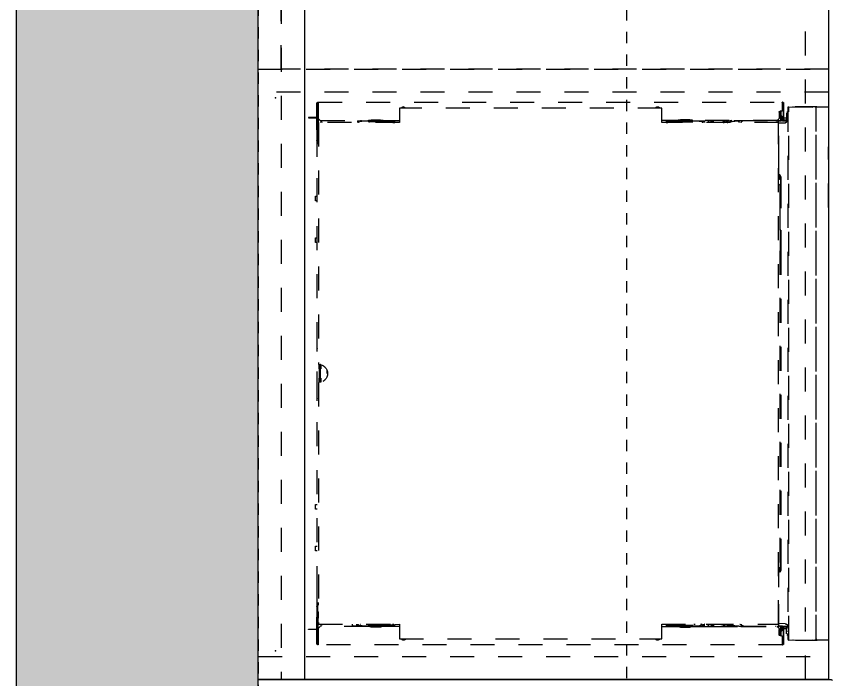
# Model space of a CAD drawing. Extents: x 9726 to 10907, y -508 to -121.
# Drawn here: x 10040.22 to 10075.65, y -208.02 to -179.23 of the extents above; entities that cross this region are included whole.
import ezdxf

# ---------------------------------------------------------------- set-up
doc = ezdxf.new("R2010")
doc.units = 0
doc.header["$LTSCALE"] = 25
for name, pattern in [('HIDDEN', [0.03937, 0.019685, -0.019685]), ('LINE_TYPE-1', [0.083328, 0.041656, -0.041672]), ('LINE_TYPE-16', [0.083328, 0.041656, -0.041672])]:
    doc.linetypes.add(name, pattern=pattern)
for name, color, linetype in [('A-EQPM-KITCHEN', 7, 'CONTINUOUS'), ('DEFAULT', 7, 'CONTINUOUS'), ('LAYER_02', 254, 'CONTINUOUS')]:
    doc.layers.add(name, color=color, linetype=linetype)

# ---------------------------------------------------------------- blocks, each defined once
blk = doc.blocks.new('GROUP-4')
at = {"layer": 'A-EQPM-KITCHEN', "linetype": 'LINE_TYPE-1'}
for p, q in [((-11.153, 11.089), (-11.153, 11.455)), ((-11.153, 11.455), (-11.133, 11.455)), ((-11.133, 11.455), (-11.133, 11.089)), ((11.075, 11.455), (11.056, 11.455)), ((11.056, 11.455), (11.056, 11.089)), ((11.075, 11.089), (11.075, 11.455)), ((-11.805, 11.069), (-11.811, 11.05)), ((-11.811, 11.05), (-11.811, 11.035)), ((-11.811, 11.031), (-11.811, -9.109)), ((-11.805, 11.03), (-11.771, 11.03)), ((-11.791, 11.05), (-11.771, 11.069)), ((-11.791, 11.035), (-11.791, 11.05)), ((-11.789, 11.032), (-11.791, 11.035)), ((-10.728, 11.089), (-11.771, 11.089)), ((-11.771, 11.069), (-10.728, 11.069)), ((-11.693, 11.068), (-11.771, 11.067)), ((-11.771, 11.03), (-11.102, 11.03)), ((-11.693, 11.03), (-11.693, 11.068)), ((-11.653, 11.061), (-11.653, 11.069)), ((-11.653, 11.061), (-11.653, 11.042)), ((-11.614, 11.061), (-11.653, 11.061)), ((-11.653, 11.042), (-11.614, 11.042)), ((-11.653, 11.03), (-11.653, 11.038)), ((-11.418, 11.061), (-11.614, 11.061)), ((-11.614, 11.042), (-11.614, 11.061)), ((-11.614, 11.042), (-11.42, 11.042)), ((-11.42, 11.042), (-11.381, 11.042)), ((-11.381, 11.061), (-11.418, 11.061)), ((-11.173, 11.061), (-11.381, 11.061)), ((-11.381, 11.042), (-11.173, 11.042)), ((-11.173, 11.042), (-11.173, 11.036)), ((-11.173, 11.036), (-11.173, 11.03)), ((-11.156, 11.042), (-10.661, 11.042)), ((-11.138, 11.061), (-11.135, 11.069)), ((-10.661, 11.061), (-11.138, 11.061)), ((-11.102, 11.03), (-11.023, 10.951)), ((-10.925, 7.506), (-10.925, 11.018)), ((-10.925, 11.018), (-0.433, 11.018)), ((-10.61, 11.089), (-10.728, 11.089)), ((-10.728, 11.069), (-10.612, 11.069)), ((-10.393, 11.061), (-10.661, 11.061)), ((-10.661, 11.061), (-10.661, 11.042)), ((-10.661, 11.042), (-10.385, 11.042)), ((-10.61, 11.089), (-10.492, 11.089)), ((-10.609, 11.069), (-10.61, 11.089)), ((-10.492, 11.069), (-10.609, 11.069)), ((-10.502, 11.036), (-10.496, 11.04)), ((-10.481, 11.036), (-10.499, 11.018)), ((-10.492, 11.089), (-10.147, 11.089)), ((-10.147, 11.069), (-10.492, 11.069)), ((-10.433, 11.081), (-10.433, 11.069)), ((-10.385, 11.069), (-10.393, 11.061)), ((-10.385, 11.042), (-10.365, 11.061)), ((-10.365, 11.061), (-10.187, 11.061)), ((-10.187, 11.061), (-10.187, 11.069)), ((-10.045, 11.02), (-10.138, 11.067)), ((-10.129, 11.085), (-10.026, 11.032)), ((-9.591, 11.081), (-10.122, 11.081)), ((-10.043, 11.018), (-10.045, 11.02)), ((-10.026, 11.032), (-10.032, 11.019)), ((-9.998, 11.018), (-10.026, 11.032)), ((-9.441, 11.081), (-9.591, 11.081)), ((-1.22, 11.081), (-9.441, 11.081)), ((-7.539, 11.148), (-7.736, 11.148)), ((-7.736, 11.148), (-7.736, 11.142)), ((-7.736, 11.142), (-7.736, 11.081)), ((-7.539, 11.142), (-7.539, 11.148)), ((-7.539, 11.081), (-7.539, 11.142)), ((-5.728, 11.148), (-5.925, 11.148)), ((-5.925, 11.148), (-5.925, 11.142)), ((-5.925, 11.142), (-5.925, 11.081)), ((-5.728, 11.142), (-5.728, 11.148)), ((-5.728, 11.081), (-5.728, 11.142)), ((-1.116, 11.081), (-1.22, 11.081)), ((-1.004, 11.081), (-1.116, 11.081)), ((-0.999, 11.081), (-1.004, 11.081)), ((0.921, 11.081), (-0.999, 11.081)), ((-0.236, 10.999), (0.158, 10.999)), ((0.355, 11.018), (10.847, 11.018)), ((0.926, 11.081), (0.921, 11.081)), ((1.038, 11.081), (0.926, 11.081)), ((1.142, 11.081), (1.038, 11.081)), ((9.363, 11.081), (1.142, 11.081)), ((5.847, 11.148), (5.65, 11.148)), ((5.65, 11.148), (5.65, 11.142)), ((5.65, 11.142), (5.65, 11.081)), ((5.847, 11.142), (5.847, 11.148)), ((5.847, 11.081), (5.847, 11.142)), ((7.658, 11.148), (7.461, 11.148)), ((7.461, 11.148), (7.461, 11.142)), ((7.461, 11.142), (7.461, 11.081)), ((7.658, 11.142), (7.658, 11.148)), ((7.658, 11.081), (7.658, 11.142)), ((9.513, 11.081), (9.363, 11.081)), ((10.044, 11.081), (9.513, 11.081)), ((9.928, 11.02), (9.896, 11.018)), ((9.948, 11.032), (9.928, 11.02)), ((9.948, 11.032), (10.051, 11.085)), ((9.953, 11.022), (9.948, 11.032)), ((9.967, 11.02), (9.965, 11.018)), ((10.06, 11.067), (9.967, 11.02)), ((10.006, 11.042), (9.985, 11.018)), ((10.109, 11.061), (10.006, 11.042)), ((10.069, 11.089), (10.414, 11.089)), ((10.414, 11.069), (10.069, 11.069)), ((10.109, 11.069), (10.109, 11.061)), ((10.109, 11.061), (10.288, 11.061)), ((10.288, 11.061), (10.307, 11.042)), ((10.307, 11.069), (10.315, 11.061)), ((10.307, 11.042), (10.583, 11.042)), ((10.315, 11.061), (10.583, 11.061)), ((10.355, 11.069), (10.355, 11.081)), ((10.404, 11.036), (10.421, 11.018)), ((10.414, 11.089), (10.532, 11.089)), ((10.532, 11.068), (10.414, 11.069)), ((10.424, 11.036), (10.418, 11.04)), ((10.65, 11.089), (10.532, 11.089)), ((10.532, 11.089), (10.532, 11.069)), ((10.532, 11.069), (10.65, 11.069)), ((10.538, 11.067), (10.532, 11.068)), ((10.583, 11.061), (11.061, 11.061)), ((10.583, 11.042), (10.583, 11.061)), ((11.078, 11.042), (10.583, 11.042)), ((11.693, 11.089), (10.65, 11.089)), ((10.65, 11.069), (11.693, 11.069)), ((10.847, 11.018), (10.847, 7.506)), ((10.946, 10.952), (11.024, 11.03)), ((11.024, 11.03), (11.693, 11.03)), ((11.079, 11.069), (11.095, 11.061)), ((11.095, 11.061), (11.303, 11.061)), ((11.303, 11.042), (11.095, 11.042)), ((11.095, 11.042), (11.095, 11.036)), ((11.095, 11.036), (11.095, 11.03)), ((11.303, 11.061), (11.342, 11.061)), ((11.342, 11.042), (11.303, 11.042)), ((11.342, 11.061), (11.536, 11.061)), ((11.536, 11.042), (11.342, 11.042)), ((11.536, 11.061), (11.575, 11.061)), ((11.536, 11.06), (11.536, 11.042)), ((11.536, 11.042), (11.575, 11.042)), ((11.575, 11.061), (11.575, 11.069)), ((11.575, 11.042), (11.575, 11.058)), ((11.575, 11.03), (11.575, 11.038)), ((11.615, 11.03), (11.615, 11.068)), ((11.615, 11.068), (11.693, 11.067)), ((11.693, 11.069), (11.713, 11.05)), ((11.693, 11.03), (11.727, 11.03)), ((11.713, 11.035), (11.712, 11.032)), ((11.713, 11.05), (11.713, 11.035)), ((11.733, 11.05), (11.727, 11.069)), ((11.733, 11.035), (11.733, 11.05)), ((11.733, -9.109), (11.733, 11.031)), ((-11.045, 10.973), (-11.023, 10.951)), ((-11.023, 10.951), (-11.023, 10.918)), ((-11.023, 10.918), (-11.023, 8.861)), ((-11.023, 10.916), (-10.927, 10.915)), ((-10.964, 10.906), (-10.969, 10.914)), ((-10.969, 10.914), (-10.962, 10.914)), ((-10.941, 10.867), (-10.964, 10.906)), ((-10.927, 10.915), (-10.947, 10.913)), ((-10.925, 10.867), (-10.941, 10.867)), ((-0.426, 10.945), (-0.236, 10.951)), ((-0.236, 10.951), (0.158, 10.951)), ((-0.039, 10.643), (-0.159, 10.643)), ((0.158, 10.951), (0.348, 10.944)), ((10.847, 10.916), (10.945, 10.916)), ((10.847, 10.867), (10.863, 10.867)), ((10.861, 10.916), (10.869, 10.916)), ((10.863, 10.867), (10.886, 10.906)), ((10.886, 10.906), (10.893, 10.913)), ((10.945, 8.861), (10.946, 10.952)), ((-11.023, 9.317), (-11, 9.317)), ((-11, 9.278), (-11.023, 9.278)), ((-11.007, 9.278), (-11.007, 9.199)), ((-10.925, 9.317), (-11, 9.317)), ((-10.96, 7.821), (-10.96, 9.239)), ((10.847, 9.554), (10.867, 9.554)), ((10.847, 9.365), (10.906, 9.365)), ((10.847, 9.355), (10.867, 9.358)), ((10.867, 9.353), (10.847, 9.355)), ((10.867, 9.317), (10.847, 9.317)), ((10.847, 9.218), (10.847, 9.199)), ((10.848, 9.267), (10.922, 9.317)), ((10.867, 9.358), (10.89, 9.357)), ((10.906, 9.344), (10.867, 9.353)), ((10.91, 9.32), (10.867, 9.317)), ((10.882, 7.82), (10.882, 9.239)), ((10.89, 9.357), (10.906, 9.354)), ((10.903, 9.53), (10.906, 9.514)), ((10.906, 9.514), (10.906, 9.493)), ((10.906, 9.485), (10.906, 9.455)), ((10.906, 9.455), (10.906, 9.337)), ((10.906, 9.337), (10.924, 9.318)), ((10.924, 9.318), (10.91, 9.32)), ((10.922, 9.317), (10.944, 9.317)), ((10.922, 9.278), (10.944, 9.278)), ((10.929, 9.199), (10.929, 9.278)), ((-11.023, 8.861), (-11.027, 8.833)), ((-11.004, 9.16), (-11.004, 9.199)), ((-11.004, 9.199), (-10.964, 9.199)), ((-10.964, 9.16), (-11.004, 9.16)), ((-11.004, 9.16), (-11.004, 8.585)), ((10.847, 8.959), (10.847, 8.945)), ((10.924, 9.199), (10.886, 9.199)), ((10.886, 9.16), (10.926, 9.16)), ((10.926, 9.16), (10.924, 9.199)), ((10.926, 8.584), (10.926, 9.16)), ((10.949, 8.833), (10.945, 8.861)), ((-11.042, 8.733), (-11.043, 8.727)), ((-11.043, 8.727), (-11.043, 8.719)), ((-11.043, 8.719), (-11.043, 8.341)), ((-11.027, 8.833), (-11.042, 8.733)), ((-10.984, 8.64), (-11.007, 8.584)), ((-11.007, 8.584), (-11.007, 8.552)), ((-11.007, 8.552), (-11.007, 8.345)), ((-10.972, 8.653), (-10.984, 8.64)), ((-10.963, 8.818), (-10.963, 8.802)), ((10.885, 8.829), (10.885, 8.818)), ((10.885, 8.666), (10.894, 8.653)), ((10.894, 8.653), (10.906, 8.64)), ((10.923, 8.615), (10.929, 8.585)), ((10.929, 8.585), (10.929, 8.552)), ((10.929, 8.552), (10.929, 8.345)), ((10.964, 8.733), (10.949, 8.833)), ((10.965, 8.727), (10.964, 8.733)), ((10.965, 8.719), (10.965, 8.727)), ((10.965, 8.341), (10.965, 8.719)), ((-11.043, 8.341), (-11.043, 8.333)), ((-11.043, 8.333), (-11.042, 8.327)), ((-11.042, 8.327), (-11.027, 8.227)), ((-11.027, 8.227), (-11.023, 8.199)), ((-11.023, 8.199), (-11.023, 7.506)), ((-11.007, 8.345), (-11.007, 8.137)), ((-10.963, 8.294), (-10.963, 8.288)), ((10.929, 8.345), (10.929, 8.137)), ((10.929, 8.3), (10.929, 8.29)), ((10.945, 8.199), (10.949, 8.227)), ((10.945, 7.506), (10.945, 8.199)), ((10.949, 8.227), (10.964, 8.327)), ((10.964, 8.327), (10.965, 8.333)), ((10.965, 8.333), (10.965, 8.341)), ((-11.007, 8.137), (-11.007, 8.106)), ((-11.007, 8.106), (-10.984, 8.05)), ((-11.004, 8.081), (-11.004, 7.818)), ((-10.984, 8.05), (-10.972, 8.037)), ((-10.925, 7.802), (-10.926, 7.703)), ((10.848, 7.755), (10.847, 7.797)), ((10.922, 7.782), (10.882, 7.82)), ((10.894, 8.037), (10.885, 8.023)), ((10.906, 8.05), (10.894, 8.037)), ((10.929, 8.106), (10.906, 8.05)), ((10.926, 7.818), (10.926, 8.107)), ((10.929, 8.137), (10.929, 8.106)), ((-11.555, -3.872), (-11.555, 7.506)), ((-11.555, 7.506), (-10.925, 7.506)), ((-11.023, 7.782), (-11, 7.782)), ((-11, 7.743), (-11.023, 7.743)), ((-11, 7.703), (-11.023, 7.703)), ((-10.926, 7.703), (-11, 7.703)), ((-10.968, 7.749), (-10.964, 7.742)), ((-10.964, 7.742), (-10.96, 7.726)), ((-10.96, 7.717), (-10.964, 7.706)), ((-10.96, 7.726), (-10.96, 7.717)), ((10.848, 7.705), (10.847, 7.506)), ((10.847, 7.506), (11.477, 7.506)), ((10.859, 7.774), (10.848, 7.755)), ((10.922, 7.703), (10.848, 7.705)), ((10.882, 7.726), (10.886, 7.741)), ((10.882, 7.717), (10.882, 7.726)), ((10.886, 7.706), (10.882, 7.717)), ((10.886, 7.741), (10.89, 7.749)), ((10.945, 7.782), (10.922, 7.782)), ((10.922, 7.743), (10.945, 7.743)), ((10.945, 7.703), (10.922, 7.703)), ((11.477, 7.506), (11.477, -3.872)), ((-11.555, 7.227), (-11.614, 7.329)), ((-11.56, 7.23), (-11.555, 7.227)), ((11.482, 7.23), (11.477, 7.227)), ((-10.925, -3.872), (-11.555, -3.872)), ((-11.023, -4.564), (-11.023, -3.872)), ((-10.925, -8.942), (-10.925, -3.872)), ((10.847, -3.872), (10.848, -4.07)), ((11.477, -3.872), (10.847, -3.872)), ((10.847, -3.872), (10.847, -8.942)), ((10.945, -3.872), (10.945, -4.564)), ((-11.023, -4.068), (-11, -4.068)), ((-11, -4.108), (-11.023, -4.108)), ((-11.023, -4.147), (-11, -4.147)), ((-11.004, -4.183), (-11.004, -4.472)), ((-11, -4.068), (-10.926, -4.068)), ((-11, -4.147), (-10.96, -4.185)), ((-10.964, -4.107), (-10.968, -4.114)), ((-10.964, -4.071), (-10.96, -4.082)), ((-10.96, -4.091), (-10.964, -4.107)), ((-10.96, -4.082), (-10.96, -4.091)), ((-10.96, -4.185), (-10.96, -5.604)), ((-10.926, -4.121), (-10.937, -4.139)), ((-10.926, -4.068), (-10.926, -4.121)), ((10.847, -4.116), (10.848, -4.159)), ((10.848, -4.07), (10.922, -4.068)), ((10.848, -4.159), (10.922, -4.108)), ((10.882, -4.082), (10.886, -4.071)), ((10.882, -4.091), (10.882, -4.082)), ((10.886, -4.107), (10.882, -4.091)), ((10.882, -4.187), (10.882, -5.604)), ((10.89, -4.114), (10.886, -4.107)), ((10.922, -4.068), (10.945, -4.068)), ((10.922, -4.108), (10.945, -4.108)), ((10.945, -4.147), (10.922, -4.147)), ((10.926, -4.451), (10.926, -4.183)), ((-11.042, -4.693), (-11.027, -4.592)), ((-11.027, -4.592), (-11.023, -4.564)), ((-11.007, -4.471), (-10.984, -4.415)), ((-11.007, -4.503), (-11.007, -4.471)), ((-11.007, -4.71), (-11.007, -4.503)), ((-10.984, -4.415), (-10.972, -4.402)), ((-10.963, -4.389), (-10.963, -4.389)), ((10.885, -4.389), (10.885, -4.389)), ((10.906, -4.415), (10.894, -4.402)), ((10.929, -4.471), (10.906, -4.415)), ((10.929, -4.503), (10.929, -4.471)), ((10.929, -4.71), (10.929, -4.503)), ((10.945, -4.564), (10.949, -4.592)), ((10.949, -4.592), (10.964, -4.693)), ((-11.043, -4.698), (-11.042, -4.693)), ((-11.043, -4.706), (-11.043, -4.698)), ((-11.043, -5.084), (-11.043, -4.706)), ((-11.007, -4.918), (-11.007, -4.71)), ((-11.007, -4.95), (-11.007, -4.918)), ((-11.004, -4.95), (-11.004, -5.525)), ((10.885, -4.659), (10.885, -4.654)), ((10.906, -5.005), (10.929, -4.95)), ((10.926, -5.525), (10.926, -4.95)), ((10.929, -4.665), (10.929, -4.656)), ((10.929, -4.918), (10.929, -4.71)), ((10.929, -4.95), (10.929, -4.918)), ((10.964, -4.693), (10.965, -4.698)), ((10.965, -4.698), (10.965, -4.706)), ((10.965, -4.706), (10.965, -5.084)), ((-11.043, -5.092), (-11.043, -5.084)), ((-11.042, -5.098), (-11.043, -5.092)), ((-11.027, -5.199), (-11.042, -5.098)), ((-11.023, -5.226), (-11.027, -5.199)), ((-11.023, -8.891), (-11.023, -5.226)), ((-10.972, -5.018), (-10.984, -5.005)), ((-10.963, -5.031), (-10.963, -5.031)), ((10.847, -5.265), (10.847, -5.326)), ((10.885, -5.031), (10.885, -5.031)), ((10.894, -5.018), (10.906, -5.005)), ((10.949, -5.199), (10.945, -5.226)), ((10.945, -5.226), (10.945, -8.891)), ((10.964, -5.098), (10.949, -5.199)), ((10.965, -5.092), (10.964, -5.098)), ((10.965, -5.084), (10.965, -5.092)), ((-11, -5.643), (-11.023, -5.643)), ((-11.007, -5.564), (-11.007, -5.643)), ((-10.964, -5.525), (-11.004, -5.525)), ((-11.004, -5.525), (-11.002, -5.564)), ((-11.002, -5.564), (-10.964, -5.564)), ((10.847, -5.564), (10.847, -5.583)), ((10.848, -5.635), (10.847, -5.604)), ((10.922, -5.683), (10.848, -5.635)), ((10.886, -5.525), (10.926, -5.525)), ((10.926, -5.564), (10.886, -5.564)), ((10.922, -5.643), (10.945, -5.643)), ((10.926, -5.525), (10.926, -5.564)), ((10.929, -5.643), (10.929, -5.564)), ((-11.023, -5.683), (-11, -5.683)), ((-10.944, -5.71), (-11.023, -5.71)), ((-11.023, -5.734), (-10.925, -5.734)), ((-10.95, -5.869), (-11.023, -5.942)), ((-11, -5.683), (-10.944, -5.683)), ((-10.998, -6.057), (-10.925, -5.983)), ((-10.944, -5.683), (-10.925, -5.683)), ((-10.925, -5.71), (-10.944, -5.71)), ((10.847, -5.799), (10.846, -5.982)), ((10.846, -5.982), (10.92, -6.057)), ((10.847, -5.683), (10.867, -5.683)), ((10.847, -5.735), (10.847, -5.71)), ((10.847, -5.71), (10.867, -5.71)), ((10.945, -5.734), (10.847, -5.735)), ((10.867, -5.683), (10.945, -5.683)), ((10.867, -5.71), (10.945, -5.71)), ((10.945, -5.942), (10.872, -5.869)), ((10.945, -5.683), (10.922, -5.683)), ((-10.929, -6.126), (-11.023, -6.126)), ((-10.998, -6.057), (-10.929, -6.126)), ((-10.925, -6.283), (-10.925, -6.249)), ((10.847, -6.122), (10.851, -6.126)), ((10.847, -6.174), (10.851, -6.174)), ((10.847, -6.279), (10.849, -6.468)), ((10.849, -6.468), (10.851, -6.177)), ((10.851, -6.126), (10.92, -6.057)), ((10.851, -6.177), (10.851, -6.126)), ((10.851, -6.126), (10.944, -6.126)), ((10.944, -6.126), (10.945, -7.299)), ((-11.023, -6.921), (-10.955, -6.643)), ((-10.955, -6.643), (-10.925, -6.543)), ((-10.944, -6.516), (-10.944, -6.607)), ((-10.925, -6.543), (-10.925, -6.579)), ((-10.925, -6.652), (-10.925, -6.598)), ((-10.925, -6.772), (-10.925, -6.698)), ((10.847, -6.539), (10.847, -6.573)), ((10.847, -6.595), (10.847, -6.768)), ((10.85, -6.719), (10.877, -6.825)), ((10.867, -6.516), (10.867, -6.607)), ((10.946, -6.924), (10.877, -6.643)), ((-11.023, -7.024), (-11.023, -7.297)), ((-11.015, -7.356), (-11.015, -7.38)), ((-11.015, -7.38), (-11.015, -7.409)), ((-11.014, -7.427), (-11.015, -8.881)), ((-10.987, -7.36), (-11.014, -7.427)), ((-10.926, -7.32), (-10.987, -7.36)), ((-10.925, -7.277), (-10.925, -7.258)), ((10.847, -7.258), (10.847, -7.277)), ((10.87, -7.325), (10.847, -7.32)), ((10.847, -7.32), (10.865, -7.331)), ((10.885, -7.347), (10.862, -7.333)), ((10.865, -7.331), (10.873, -7.335)), ((10.892, -7.337), (10.87, -7.325)), ((10.904, -7.365), (10.885, -7.347)), ((10.893, -7.349), (10.888, -7.345)), ((10.909, -7.354), (10.892, -7.337)), ((10.931, -7.437), (10.904, -7.365)), ((10.936, -7.422), (10.909, -7.354)), ((10.937, -7.356), (10.937, -7.37)), ((10.937, -7.37), (10.937, -8.881)), ((10.945, -8.404), (10.945, -7.356)), ((-11.023, -8.828), (-11.023, -8.872)), ((10.945, -8.828), (10.945, -8.807)), ((-11.811, -9.128), (-11.811, -9.113)), ((-11.805, -9.147), (-11.811, -9.128)), ((-11.805, -9.108), (-11.771, -9.108)), ((-11.789, -9.11), (-11.791, -9.113)), ((-11.791, -9.113), (-11.791, -9.128)), ((-11.771, -9.108), (-11.456, -9.108)), ((-11.771, -9.147), (-11.082, -9.147)), ((-11.082, -9.167), (-11.771, -9.167)), ((-11.712, -9.108), (-11.712, -9.127)), ((-11.696, -9.137), (-11.679, -9.108)), ((-11.417, -9.068), (-11.417, -9.009)), ((-11.195, -9.033), (-11.417, -9.033)), ((-11.417, -9.049), (-11.195, -9.049)), ((-11.378, -8.97), (-11.102, -8.97)), ((-11.165, -9.005), (-11.372, -9.005)), ((-11.251, -9.049), (-11.231, -9.054)), ((-11.217, -9.068), (-11.177, -9.137)), ((-11.157, -9.033), (-11.195, -9.033)), ((-11.195, -9.049), (-11.157, -9.049)), ((-11.161, -9.088), (-11.161, -9.068)), ((-11.161, -9.068), (-11.082, -9.068)), ((-11.082, -9.088), (-11.161, -9.088)), ((-11.157, -8.971), (-11.16, -8.97)), ((-11.157, -8.986), (-11.157, -8.971)), ((-11.157, -9.002), (-11.157, -8.986)), ((-11.157, -9.049), (-11.157, -9.002)), ((-11.074, -9.049), (-11.157, -9.049)), ((-11.083, -9.063), (-11.126, -9.048)), ((-11.126, -9.048), (-11.126, -9.068)), ((-11.126, -9.147), (-11.126, -9.088)), ((-11.126, -9.285), (-11.126, -9.167)), ((-11.102, -8.97), (-11.023, -8.891)), ((-11.075, -9.065), (-11.097, -9.054)), ((-11.097, -9.054), (-11.083, -9.054)), ((-11.083, -9.054), (-11.09, -9.05)), ((-9.31, -8.954), (-11.086, -8.954)), ((-11.067, -9.07), (-11.075, -9.065)), ((-11.035, -9.037), (-11.074, -9.049)), ((-11.062, -8.93), (-11.072, -8.94)), ((-10.925, -8.938), (-11.063, -8.938)), ((-11.063, -9.127), (-11.063, -9.108)), ((-11.062, -9.049), (-11.052, -9.055)), ((-11.015, -8.881), (-11.053, -8.934)), ((-11.052, -9.055), (-11.039, -9.068)), ((-11.041, -8.918), (-11.044, -8.91)), ((-11.044, -8.91), (-11.035, -8.913)), ((-11.043, -9.108), (-11.043, -9.127)), ((-11.043, -9.109), (-11.021, -9.121)), ((-11.043, -9.142), (-11.043, -9.344)), ((-11.039, -9.068), (-11.026, -9.091)), ((-11.027, -8.895), (-11.036, -8.904)), ((-11.01, -9.012), (-11.035, -9.037)), ((-11.02, -9.031), (-11.021, -9.028)), ((-11.021, -9.121), (-11, -9.109)), ((-11.017, -9.039), (-11.02, -9.031)), ((-11.009, -9.056), (-11.017, -9.039)), ((-11.009, -9), (-11.01, -9.012)), ((-11.006, -8.992), (-11.009, -9)), ((-11.002, -9.079), (-11.009, -9.056)), ((-11.004, -8.986), (-11.006, -8.992)), ((-11.003, -8.974), (-11.004, -8.986)), ((-11, -9.109), (-11.002, -9.079)), ((-11, -8.974), (-11, -8.954)), ((-11, -8.99), (-11, -9.023)), ((-11, -9.023), (-10.999, -9.057)), ((-11, -9.109), (-11, -9.169)), ((-11, -9.169), (-11, -9.345)), ((-10.958, -8.878), (-10.976, -8.921)), ((-10.925, -8.878), (-10.958, -8.878)), ((10.847, -8.942), (-10.925, -8.942)), ((-10.899, -9.227), (-10.896, -8.954)), ((-9.212, -8.954), (-9.31, -8.954)), ((-9.212, -8.954), (-9.212, -8.942)), ((-9.114, -8.954), (-9.212, -8.954)), ((-8.897, -8.954), (-9.114, -8.954)), ((-8.827, -8.954), (-8.897, -8.954)), ((-8.661, -8.954), (-8.827, -8.954)), ((-8.638, -8.954), (-8.661, -8.954)), ((-8.658, -9.004), (-8.654, -8.991)), ((-8.641, -9.015), (-8.658, -9.004)), ((-8.466, -8.987), (-8.647, -8.987)), ((-8.572, -9.039), (-8.641, -9.015)), ((-8.631, -8.954), (-8.638, -8.954)), ((-8.636, -9.001), (-8.566, -9.025)), ((-8.631, -8.954), (-8.631, -8.942)), ((-8.583, -8.941), (-8.536, -8.948)), ((-8.566, -9.025), (-8.572, -9.039)), ((-8.54, -8.962), (-8.536, -8.948)), ((-8.509, -8.967), (-8.54, -8.962)), ((-8.536, -8.948), (-8.505, -8.953)), ((-8.504, -9.033), (-8.512, -9.033)), ((-8.512, -9.033), (-8.512, -9.049)), ((-8.512, -9.049), (-8.504, -9.049)), ((-8.484, -9.033), (-8.504, -9.033)), ((-8.504, -9.049), (-8.484, -9.049)), ((-8.484, -9.049), (-8.484, -9.033)), ((-8.484, -9.033), (-8.464, -9.033)), ((-8.484, -9.049), (-8.464, -9.049)), ((-8.464, -9.033), (-8.287, -9.033)), ((-8.464, -9.049), (-8.287, -9.049)), ((-8.287, -9.033), (-8.268, -9.033)), ((-8.287, -9.049), (-8.268, -9.049)), ((-8.268, -9.049), (-8.268, -9.033)), ((-8.268, -9.049), (-8.25, -9.045)), ((-8.257, -9.049), (-6.261, -9.049)), ((-8.25, -9.045), (-8.248, -9.039)), ((-8.248, -9.017), (-8.248, -9.001)), ((-8.248, -9.001), (-8.208, -9.001)), ((-8.208, -9.017), (-8.248, -9.017)), ((-8.248, -9.039), (-8.248, -9.02)), ((-8.238, -8.975), (-8.233, -8.986)), ((-8.232, -9.001), (-8.235, -8.996)), ((-8.233, -8.986), (-8.232, -9.001)), ((-8.208, -9.001), (-6.261, -9.001)), ((-6.261, -9.017), (-8.208, -9.017)), ((-6.261, -9.001), (-6.261, -9.017)), ((-6.261, -9.045), (-6.261, -9.02)), ((-5.355, -9.033), (-6.261, -9.033)), ((-6.261, -9.049), (-6.261, -9.045)), ((-6.261, -9.049), (-5.355, -9.049)), ((-5.355, -9.017), (-5.355, -9.001)), ((-5.355, -9.001), (8.13, -9.001)), ((8.13, -9.017), (-5.355, -9.017)), ((-5.355, -9.02), (-5.355, -9.045)), ((-5.355, -9.045), (-5.355, -9.049)), ((-5.355, -9.049), (8.179, -9.049)), ((8.13, -9.001), (8.17, -9.001)), ((8.167, -9.017), (8.13, -9.017)), ((8.141, -8.998), (8.15, -8.998)), ((8.15, -8.998), (8.158, -8.997)), ((8.17, -9.001), (8.17, -9.017)), ((8.17, -9.017), (8.17, -9.02)), ((8.17, -9.02), (8.17, -9.039)), ((8.17, -9.039), (8.172, -9.045)), ((8.171, -9.028), (8.175, -9.024)), ((8.19, -9.033), (8.171, -9.028)), ((8.172, -9.045), (8.19, -9.049)), ((8.209, -9.033), (8.19, -9.033)), ((8.19, -9.049), (8.19, -9.033)), ((8.19, -9.049), (8.209, -9.049)), ((8.386, -9.033), (8.209, -9.033)), ((8.209, -9.049), (8.386, -9.049)), ((8.406, -9.033), (8.386, -9.033)), ((8.386, -9.049), (8.406, -9.049)), ((8.569, -8.987), (8.388, -8.987)), ((8.426, -9.033), (8.406, -9.033)), ((8.406, -9.049), (8.406, -9.033)), ((8.406, -9.049), (8.426, -9.049)), ((8.434, -9.033), (8.426, -9.033)), ((8.426, -9.049), (8.434, -9.049)), ((8.427, -8.953), (8.458, -8.948)), ((8.463, -8.962), (8.431, -8.967)), ((8.434, -9.049), (8.434, -9.033)), ((8.458, -8.948), (8.505, -8.941)), ((8.458, -8.948), (8.463, -8.962)), ((8.488, -9.025), (8.558, -9.001)), ((8.488, -9.025), (8.494, -9.039)), ((8.494, -9.039), (8.563, -9.015)), ((8.554, -8.954), (8.554, -8.942)), ((8.56, -8.954), (8.554, -8.954)), ((8.583, -8.954), (8.56, -8.954)), ((8.563, -9.015), (8.58, -9.004)), ((8.58, -9.004), (8.576, -8.991)), ((8.749, -8.954), (8.583, -8.954)), ((8.818, -8.954), (8.749, -8.954)), ((9.036, -8.954), (8.818, -8.954)), ((9.134, -8.954), (9.036, -8.954)), ((9.134, -8.954), (9.134, -8.942)), ((9.232, -8.954), (9.134, -8.954)), ((11.008, -8.954), (9.232, -8.954)), ((10.821, -9.227), (10.818, -8.954)), ((10.85, -8.938), (10.992, -8.94)), ((10.923, -8.974), (10.922, -8.954)), ((10.922, -9.074), (10.922, -8.986)), ((10.922, -9.109), (10.924, -9.079)), ((10.944, -9.121), (10.922, -9.109)), ((10.922, -9.109), (10.922, -9.169)), ((10.922, -9.169), (10.922, -9.344)), ((10.927, -8.989), (10.923, -8.974)), ((10.943, -9.027), (10.924, -8.994)), ((10.924, -9.079), (10.931, -9.056)), ((10.931, -9), (10.927, -8.989)), ((10.937, -9.011), (10.931, -9)), ((10.931, -9.056), (10.938, -9.039)), ((10.937, -8.881), (10.975, -8.934)), ((10.941, -9.016), (10.937, -9.011)), ((10.938, -9.039), (10.942, -9.031)), ((10.948, -9.031), (10.941, -9.016)), ((10.942, -9.031), (10.943, -9.027)), ((10.965, -9.109), (10.944, -9.121)), ((10.947, -8.893), (10.945, -8.872)), ((10.945, -8.891), (11.024, -8.97)), ((10.97, -8.916), (10.947, -8.893)), ((10.957, -9.037), (10.948, -9.031)), ((10.961, -9.068), (10.948, -9.091)), ((10.96, -9.039), (10.957, -9.037)), ((10.959, -8.917), (10.966, -8.91)), ((10.965, -9.042), (10.96, -9.039)), ((10.976, -9.054), (10.961, -9.068)), ((10.996, -9.049), (10.965, -9.042)), ((10.965, -9.127), (10.965, -9.108)), ((10.965, -9.344), (10.965, -9.142)), ((10.982, -9.05), (10.976, -9.054)), ((10.985, -9.108), (10.985, -9.127)), ((10.992, -8.94), (10.986, -8.932)), ((10.989, -9.07), (10.997, -9.065)), ((11.079, -9.049), (10.996, -9.049)), ((10.997, -9.065), (11.019, -9.054)), ((11.004, -9.068), (11.083, -9.068)), ((11.083, -9.088), (11.004, -9.088)), ((11.004, -9.147), (11.693, -9.147)), ((11.693, -9.167), (11.004, -9.167)), ((11.012, -9.052), (11.005, -9.054)), ((11.005, -9.063), (11.039, -9.052)), ((11.019, -9.054), (11.012, -9.052)), ((11.024, -8.97), (11.3, -8.97)), ((11.048, -9.049), (11.048, -9.068)), ((11.048, -9.147), (11.048, -9.088)), ((11.048, -9.285), (11.048, -9.167)), ((11.3, -8.97), (11.079, -8.971)), ((11.079, -8.971), (11.079, -8.986)), ((11.079, -8.986), (11.079, -9.002)), ((11.079, -9.002), (11.079, -9.049)), ((11.118, -9.033), (11.079, -9.033)), ((11.079, -9.049), (11.117, -9.049)), ((11.083, -9.068), (11.083, -9.088)), ((11.294, -9.005), (11.087, -9.005)), ((11.099, -9.137), (11.139, -9.068)), ((11.117, -9.049), (11.339, -9.049)), ((11.339, -9.033), (11.118, -9.033)), ((11.153, -9.054), (11.173, -9.049)), ((11.339, -9.009), (11.339, -9.068)), ((11.378, -9.108), (11.693, -9.108)), ((11.601, -9.108), (11.618, -9.137)), ((11.618, -9.137), (11.625, -9.145)), ((11.634, -9.108), (11.634, -9.127)), ((11.693, -9.108), (11.727, -9.108)), ((11.713, -9.113), (11.712, -9.11)), ((11.713, -9.128), (11.713, -9.113)), ((11.733, -9.128), (11.727, -9.147)), ((11.733, -9.113), (11.733, -9.128)), ((-11.614, -9.575), (-11.614, -9.559)), ((-11.594, -9.384), (-11.613, -9.384)), ((-11.613, -9.384), (-11.603, -10.545)), ((-11.603, -9.371), (-11.597, -9.361)), ((-11.603, -9.382), (-11.603, -9.371)), ((-11.597, -9.361), (-11.595, -9.355)), ((-11.595, -9.355), (-11.583, -9.349)), ((11.516, -9.384), (-11.594, -9.384)), ((-11.583, -9.349), (-11.57, -9.346)), ((-11.57, -9.346), (11.492, -9.346)), ((-11.454, -9.344), (-11.436, -9.344)), ((-11.416, -9.344), (-11.413, -9.336)), ((-11.393, -9.328), (-11.362, -9.33)), ((-11.362, -9.344), (-11.371, -9.344)), ((-11.362, -9.33), (-11.362, -9.344)), ((-11.346, -9.338), (-11.352, -9.338)), ((-11.352, -9.338), (-11.352, -9.338)), ((-11.352, -9.338), (-11.35, -9.338)), ((-11.345, -9.324), (-11.342, -9.31)), ((-11.342, -9.31), (-11.334, -9.296)), ((-11.334, -9.296), (-11.321, -9.288)), ((-11.321, -9.288), (-11.314, -9.288)), ((-11.314, -9.288), (-11.303, -9.288)), ((-11.303, -9.288), (-11.294, -9.286)), ((-11.294, -9.286), (-11.098, -9.285)), ((-11.204, -9.344), (-11.242, -9.344)), ((-11.135, -9.344), (-11.126, -9.344)), ((-11.126, -9.344), (-11.113, -9.344)), ((-11.098, -9.285), (-11.085, -9.288)), ((-11.085, -9.288), (-11.073, -9.297)), ((-11.073, -9.297), (-11.064, -9.31)), ((-11.064, -9.31), (-11.059, -9.324)), ((-11.059, -9.324), (-11.052, -9.341)), ((-11.052, -9.341), (-11.059, -9.338)), ((-11, -9.345), (-10.953, -9.344)), ((-10.991, -9.344), (-10.985, -9.342)), ((-10.971, -9.344), (-10.991, -9.344)), ((-10.985, -9.342), (-10.899, -9.227)), ((10.827, -9.247), (10.833, -9.269)), ((10.974, -9.343), (10.981, -9.338)), ((10.986, -9.31), (10.981, -9.324)), ((10.995, -9.297), (10.986, -9.31)), ((11.007, -9.288), (10.995, -9.297)), ((11.02, -9.285), (11.007, -9.288)), ((11.216, -9.286), (11.02, -9.285)), ((11.035, -9.344), (11.048, -9.344)), ((11.048, -9.344), (11.057, -9.344)), ((11.164, -9.344), (11.126, -9.344)), ((11.225, -9.288), (11.216, -9.286)), ((11.236, -9.288), (11.225, -9.288)), ((11.243, -9.288), (11.236, -9.288)), ((11.256, -9.296), (11.243, -9.288)), ((11.264, -9.31), (11.256, -9.296)), ((11.267, -9.324), (11.264, -9.31)), ((11.274, -9.338), (11.267, -9.324)), ((11.284, -9.344), (11.284, -9.328)), ((11.284, -9.328), (11.315, -9.328)), ((11.335, -9.336), (11.338, -9.344)), ((11.492, -9.346), (11.505, -9.348)), ((11.505, -9.348), (11.526, -9.371)), ((11.534, -9.384), (11.516, -9.384)), ((11.525, -9.367), (11.534, -9.381)), ((11.534, -9.381), (11.525, -10.545)), ((11.526, -9.371), (11.527, -9.382)), ((11.527, -9.382), (11.534, -9.384)), ((11.536, -9.575), (11.536, -9.559)), ((-11.614, -10.608), (-11.614, -9.656)), ((11.536, -9.678), (11.534, -10.608)), ((-11.607, -10.609), (-11.612, -10.627)), ((-11.612, -10.627), (-11.612, -11.061)), ((-11.599, -10.591), (-11.607, -10.609)), ((-11.603, -10.545), (-11.602, -10.55)), ((-11.602, -10.55), (-11.599, -10.556)), ((-11.599, -10.556), (-11.597, -10.559)), ((-11.581, -10.579), (-11.599, -10.591)), ((-11.597, -10.559), (-11.592, -10.562)), ((-11.592, -10.562), (-11.584, -10.564)), ((-11.591, -10.558), (-11.591, -10.552)), ((-11.585, -10.562), (-11.591, -10.558)), ((-11.586, -10.58), (-11.585, -10.562)), ((-11.584, -10.564), (11.506, -10.564)), ((-11.575, -10.58), (-11.581, -10.579)), ((11.475, -10.572), (-11.553, -10.572)), ((-11.515, -10.565), (-11.515, -10.572)), ((-1.811, -10.565), (-1.803, -10.565)), ((0.914, -10.565), (0.91, -10.564)), ((1.722, -10.565), (1.733, -10.565)), ((11.437, -10.565), (11.437, -10.572)), ((11.481, -10.573), (11.475, -10.572)), ((11.498, -10.58), (11.481, -10.573)), ((11.481, -10.578), (11.498, -10.579)), ((11.501, -10.577), (11.486, -10.573)), ((11.498, -10.579), (11.498, -10.58)), ((11.536, -10.627), (11.501, -10.577)), ((11.506, -10.564), (11.513, -10.562)), ((11.512, -10.558), (11.507, -10.562)), ((11.507, -10.562), (11.508, -10.58)), ((11.513, -10.552), (11.512, -10.558)), ((11.52, -10.55), (11.513, -10.552)), ((11.513, -10.562), (11.519, -10.559)), ((11.519, -10.559), (11.522, -10.556)), ((11.52, -10.545), (11.52, -10.549)), ((11.52, -10.555), (11.52, -10.55)), ((11.524, -10.551), (11.52, -10.555)), ((11.52, -10.592), (11.529, -10.609)), ((11.525, -10.545), (11.524, -10.551)), ((11.534, -10.608), (11.529, -10.609)), ((11.529, -10.609), (11.532, -10.627)), ((11.534, -11.061), (11.536, -10.627)), ((-11.612, -11.061), (-11.608, -11.08)), ((-11.608, -11.08), (-11.578, -11.11)), ((-11.578, -11.11), (-11.559, -11.114)), ((-11.559, -11.114), (11.481, -11.114)), ((-7.24, -11.117), (-9.877, -11.117)), ((11.481, -11.114), (11.5, -11.11)), ((11.5, -11.11), (11.53, -11.08)), ((11.53, -11.08), (11.534, -11.061))]:
    blk.add_line(p, q, dxfattribs=at)
for centre, radius, start, end in [((-11.806, 11.034), 0.00446, 168.5708, 281.728), ((-11.771, 11.05), 0.0394, 90, 150.0003), ((-11.173, 11.081), 0.0394, 270.0004, 342.2726), ((-11.173, 11.081), 0.0197, 270, 323.1302), ((-10.468, 11.022), 0.0197, 104.35, 135), ((-10.189, 10.758), 0.303, 73.364, 89.7348), ((-10.147, 11.05), 0.0394, 63, 90), ((-10.147, 11.05), 0.0197, 63, 90), ((-10.186, 10.788), 0.293, 69.0964, 69.8526), ((-1.119, 11.278), 0.203, 269.1173, 270.877), ((-0.039, 11.018), 0.394, 180, 0), ((-0.236, 8.572), 2.426, 90.0054, 94.6375), ((0.158, 8.577), 2.421, 85.3599, 90), ((1.041, 11.278), 0.203, 269.123, 270.8827), ((10.069, 11.05), 0.0394, 90, 117), ((10.069, 11.05), 0.0197, 90, 117), ((10.39, 11.022), 0.0197, 45, 90), ((10.5, 11.05), 0.0197, 44.0231, 57.3457), ((11.095, 11.081), 0.0394, 197.4576, 269.9968), ((11.693, 11.05), 0.0394, 29.9997, 90), ((11.728, 11.034), 0.00446, 258.2944, 11.4068), ((-2.38, 10.514), 2.001, 12.152, 12.4388), ((-0.236, 8.494), 2.413, 89.9998, 94.2061), ((0.158, 8.494), 2.413, 85.7966, 90.0002), ((-11, 9.239), 0.0787, 18.328, 90), ((-11, 9.239), 0.0394, 360, 90), ((10.867, 9.514), 0.0394, 22.856, 89.9988), ((10.922, 9.239), 0.0394, 90, 180), ((10.953, 9.501), 0.0478, 189.7828, 234.997), ((-11, 8.681), 0.0394, 315, 335.8325), ((10.851, 8.585), 0.0787, 22.5, 45), ((-10.925, 7.818), 0.0787, 180, 206.9772), ((-11, 7.821), 0.0394, 270, 360), ((-11, 8.009), 0.0394, 27.9909, 45), ((10.922, 7.821), 0.0787, 198.1949, 270), ((10.847, 7.818), 0.0787, 333.0228, 0), ((-11, 7.821), 0.0787, 270, 338.406), ((-11, 7.726), 0.0788, 22.5194, 37.3869), ((-11.496, 7.329), 0.118, 120.0331, 180), ((11.418, 7.329), 0.118, 300.1592, 60.0313), ((-11.496, -3.694), 0.118, 120.0331, 239.9669), ((11.418, -3.694), 0.118, 299.9689, 60.0311), ((-10.925, -4.183), 0.0787, 153.0228, 180), ((-11, -4.187), 0.0787, 21.4017, 90), ((10.922, -4.091), 0.0787, 198.229, 217.3952), ((10.922, -4.187), 0.0394, 90, 180), ((10.847, -4.183), 0.0787, 0, 26.9772), ((-11, -4.374), 0.0394, 315, 337.5), ((10.922, -4.374), 0.0394, 202.5, 225), ((-10.929, -4.95), 0.0787, 180, 225), ((-11, -5.046), 0.0394, 22.5, 45), ((10.922, -5.046), 0.0394, 135, 157.5), ((-11, -5.604), 0.0394, 270, 0), ((-11, -5.604), 0.0787, 270.0051, 341.672), ((10.922, -5.604), 0.0394, 180, 270), ((-11.019, -5.799), 0.0985, 314.9979, 343.5847), ((10.941, -5.799), 0.0985, 202.5153, 225.0026), ((-10.929, -6.126), 0.0984, 135, 163.7362), ((10.851, -6.126), 0.0984, 16.2635, 44.9999), ((-11.126, -6.438), 0.197, 301.3328, 350.5569), ((-8.635, -7.356), 2.381, 164.4602, 175.1549), ((11.048, -6.438), 0.197, 180, 238.6672), ((15.694, -5.16), 5.04, 196.1188, 197.1075), ((8.556, -7.356), 2.382, 12.4404, 12.9071), ((8.558, -7.356), 2.38, 5.0244, 12.4423), ((-8.682, -7.354), 2.334, 175.1155, 180.0458), ((-8.644, -7.355), 2.371, 174.1896, 175.1609), ((-10.932, -7.387), 0.162, 94.7256, 112.6619), ((10.812, -7.444), 0.125, 52.7355, 53.3694), ((8.567, -7.355), 2.371, 5.0199, 5.8084), ((8.603, -7.354), 2.335, 359.9534, 5.0645), ((-11.806, -9.112), 0.00446, 78.272, 191.4292), ((-11.771, -9.127), 0.0394, 210, 270), ((-11.771, -9.127), 0.0197, 180.1833, 269.9063), ((-11.732, -9.127), 0.0197, 282.7417, 0), ((-11.456, -9.068), 0.0394, 270, 360), ((-11.378, -9.009), 0.0394, 90, 180), ((-11.372, -8.809), 0.197, 257.1513, 270), ((-11.251, -9.088), 0.0394, 30, 60), ((-11.16, -9.127), 0.0197, 210, 240), ((-11.165, -8.868), 0.138, 270, 273.3872), ((-11.082, -9.108), 0.0394, 0, 90), ((-11.082, -9.108), 0.0197, 0, 90), ((-11.082, -9.127), 0.0197, 270.0004, 0.0004), ((-11.082, -9.127), 0.0394, 270, 360), ((-11.074, -8.974), 0.0748, 333.5189, 359.9993), ((-11.017, -8.881), 0.0575, 286.5006, 315.5826), ((-8.64, -8.993), 0.00912, 139.0455, 293.6432), ((-8.633, -9.5), 0.545, 80.2414, 89.8523), ((-8.512, -8.861), 0.187, 251.3983, 269.915), ((-8.512, -8.849), 0.184, 253.1682, 270.0366), ((-8.528, -9.076), 0.11, 55.132, 80.5131), ((-8.522, -9.059), 0.107, 53.9375, 80.7218), ((-8.461, -8.98), 0.00795, 235.5522, 73.8039), ((-8.264, -9.003), 0.0307, 262.4325, 295.9056), ((8.383, -8.98), 0.00795, 106.1961, 304.4478), ((8.444, -9.059), 0.107, 99.2782, 126.0625), ((8.45, -9.076), 0.11, 99.4869, 124.868), ((8.435, -8.851), 0.182, 269.8799, 286.9153), ((8.434, -8.86), 0.189, 270.136, 288.5897), ((8.555, -9.5), 0.545, 90.1477, 99.7586), ((8.562, -8.993), 0.00912, 246.3568, 40.9545), ((11.004, -9.108), 0.0394, 90, 180), ((11.004, -9.127), 0.0394, 180, 270), ((11.004, -9.108), 0.0197, 90, 180), ((11.004, -9.127), 0.0197, 179.9996, 269.9996), ((11.087, -8.868), 0.138, 266.6113, 269.9999), ((11.173, -9.088), 0.0394, 120, 150), ((11.294, -8.809), 0.197, 270, 282.8487), ((11.3, -9.009), 0.0394, 0, 90), ((11.378, -9.068), 0.0394, 180, 270), ((11.654, -9.127), 0.0197, 180, 257.2583), ((11.693, -9.127), 0.0204, 271.9707, 357.9397), ((11.693, -9.127), 0.0394, 270, 330), ((11.728, -9.112), 0.00446, 348.5932, 101.7056), ((-11.559, -9.399), 0.0551, 144.016, 164.107), ((-11.393, -9.356), 0.0276, 90, 135), ((10.939, -9.226), 0.118, 180.5, 254.5815), ((11.315, -9.356), 0.0276, 45, 90), ((-11.555, -10.604), 0.0313, 96.6078, 129.9628), ((-11.553, -10.627), 0.0551, 90.0002, 95.7979)]:
    blk.add_arc(centre, radius, start, end, dxfattribs=at)
at = {"layer": 'A-EQPM-KITCHEN', "linetype": 'CONTINUOUS'}
for p in [(-12, 12.886), (12, 12.886)]:
    blk.add_point(p, dxfattribs=at)
blk = doc.blocks.new('DW-PLAN')
at = {"layer": 'A-EQPM-KITCHEN'}
blk.add_blockref('GROUP-4', (0, 0), dxfattribs=at)
blk = doc.blocks.new('GROUP-304')
at = {"layer": 'A-EQPM-KITCHEN'}
for p, q in [((17.5, 11.754), (17.5, 36.504)), ((17.5, 36.504), (97, 36.504)), ((17.502, 34.504), (17.502, 36.504)), ((17.502, 36.504), (97, 36.504)), ((17.502, 11.754), (17.502, 36.504)), ((17.502, 36.504), (97, 36.504)), ((97, 34.504), (17.502, 34.504)), ((97, 11.754), (17.5, 11.754)), ((97, 11.754), (17.502, 11.754))]:
    blk.add_line(p, q, dxfattribs=at)
at = {"layer": 'A-EQPM-KITCHEN', "linetype": 'LINE_TYPE-16'}
for p, q in [((17.502, 36.504), (18.502, 36.504)), ((17.502, 11.754), (17.502, 36.504)), ((17.502, 35.504), (17.502, 36.504)), ((17.502, 36.504), (97, 36.504)), ((18.502, 36.504), (18.502, 11.754)), ((43, 36.504), (44, 36.504)), ((43, 11.754), (43, 36.504)), ((44, 36.504), (44, 11.754)), ((97, 35.504), (17.502, 35.504)), ((44, 35.504), (80, 35.504)), ((44, 11.754), (44, 35.504)), ((17.502, 11.754), (17.502, 12.754)), ((17.502, 12.754), (97, 12.754)), ((18.502, 11.754), (17.502, 11.754)), ((97, 11.754), (17.502, 11.754)), ((44, 11.754), (43, 11.754)), ((80, 11.754), (44, 11.754))]:
    blk.add_line(p, q, dxfattribs=at)
at = {"layer": 'A-EQPM-KITCHEN', "color": 7, "xscale": -1}
blk.add_blockref('DW-PLAN', (30.75, 22.868), dxfattribs=at)
blk = doc.blocks.new('STOVE-PLAN')
at = {"layer": 'A-EQPM-KITCHEN'}
for p, q in [((15, -10.22), (15, 14.618)), ((15, -10.224), (15, -10.22))]:
    blk.add_line(p, q, dxfattribs=at)
blk.add_arc((14.945, -10.224), 0.0551, 270, 360, dxfattribs=at)
at = {"layer": 'A-EQPM-KITCHEN', "linetype": 'CONTINUOUS'}
blk.add_point((15, 14.65), dxfattribs=at)
blk = doc.blocks.new('*U19')
at = {"layer": 'LAYER_02', "linetype": 'CONTINUOUS'}
for points in [[(10040.222, -508.489), (10040.222, -120.521), (10050.722, -508.489)], [(10050.722, -508.489), (10040.222, -120.521), (10050.722, -120.521)]]:
    blk.add_solid(points, dxfattribs=at)

msp = doc.modelspace()

# ---------------------------------------------------------------- linework, layer by layer
at = {"layer": 'DEFAULT'}
for p, q in [((10040.222, -120.521), (10040.222, -508.489)), ((10050.722, -497.989), (10050.722, -128.521))]:
    msp.add_line(p, q, dxfattribs=at)
at = {"layer": 'DEFAULT', "linetype": 'HIDDEN'}
for p, q in [((10050.722, -128.521), (10050.722, -266.021)), ((10066.722, -266.021), (10066.722, -128.521))]:
    msp.add_line(p, q, dxfattribs=at)

# ---------------------------------------------------------------- block references
at = {"layer": 'A-EQPM-KITCHEN', "color": 7, "rotation": 90}
for name, p in [('GROUP-304', (10087.226, -225.521)), ('STOVE-PLAN', (10065.372, -223.021))]:
    msp.add_blockref(name, p, dxfattribs=at)
at = {"layer": 'LAYER_02'}
msp.add_blockref('*U19', (0, 0), dxfattribs=at)

doc.saveas('drawing.dxf')
